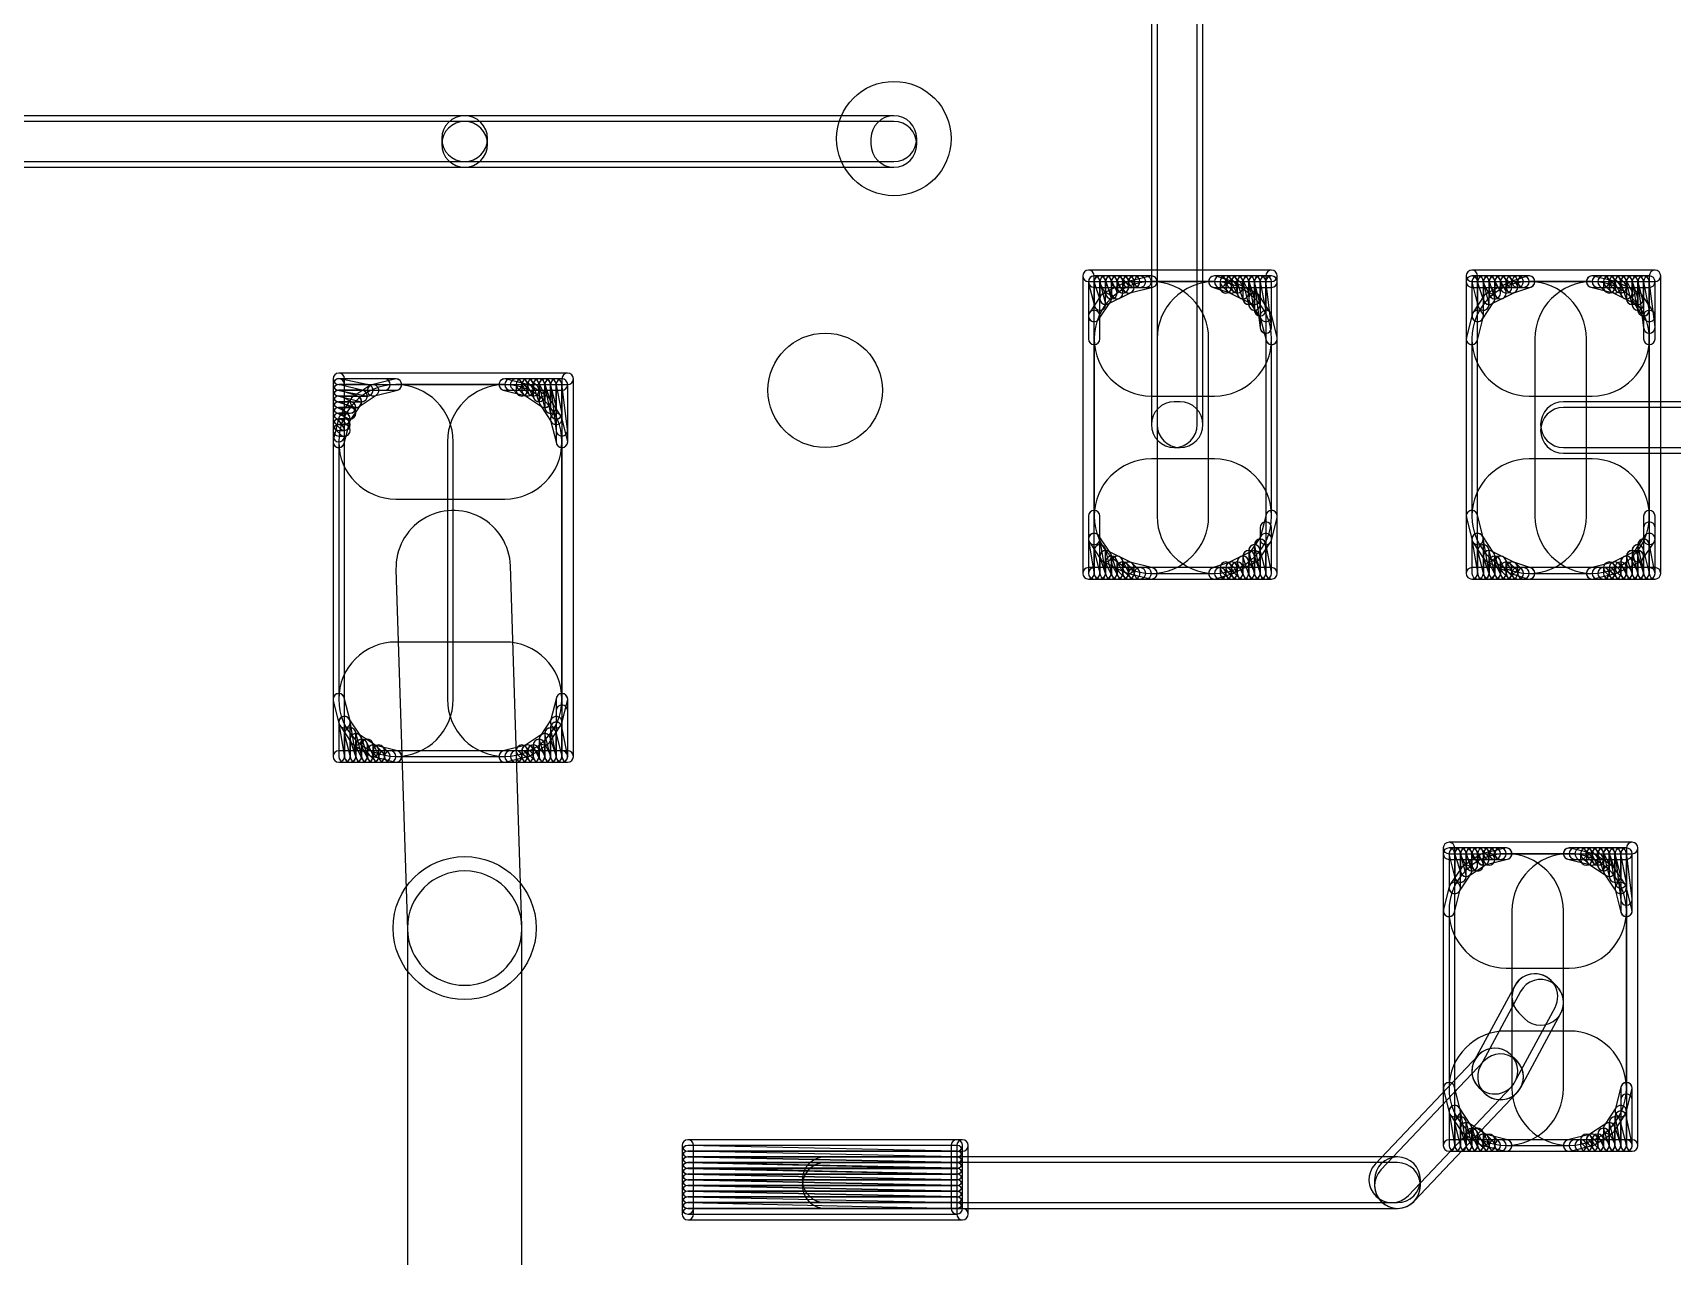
# Model space of a CAD drawing. Extents: x 2.7 to 76.1, y 3.1 to 47.6.
# Drawn here: x 10.78 to 18.06, y 19.39 to 24.82 of the extents above; entities that cross this region are included whole.
import ezdxf

# ---------------------------------------------------------------- set-up
doc = ezdxf.new("R2010")
doc.units = 0

msp = doc.modelspace()

# ---------------------------------------------------------------- linework, layer by layer
for points in [[(15.747975, 24.984075), (15.747975, 23.079075, 1), (15.951225, 23.079075), (15.951225, 24.984075, 1)], [(15.976625, 23.079075), (15.976625, 24.984075, 1), (15.773375, 24.984075), (15.773375, 23.079075, 1)], [(12.7, 24.4507), (6.0452, 24.4507, 1), (6.0452, 24.24745), (12.7, 24.24745, 1)], [(12.801625, 24.323675), (12.801625, 24.349075, 1), (12.598375, 24.349075), (12.598375, 24.323675, 1)], [(14.605, 24.4507), (12.7, 24.4507, 1), (12.7, 24.24745), (14.605, 24.24745, 1)], [(14.706625, 24.323675), (14.706625, 24.349075, 1), (14.503375, 24.349075), (14.503375, 24.323675, 1)], [(6.0452, 24.22205), (12.7, 24.22205, 1), (12.7, 24.4253), (6.0452, 24.4253, 1)], [(12.7, 24.22205), (14.605, 24.22205, 1), (14.605, 24.4253), (12.7, 24.4253, 1)], [(16.2814, 23.7649), (15.4686, 23.7649, 1), (15.4686, 23.71405), (16.2814, 23.71405, 1)], [(15.443175, 23.739475), (15.443175, 22.418675, 1), (15.494025, 22.418675), (15.494025, 23.739475, 1)], [(15.46933, 23.707905), (15.49473, 23.606305, 1), (15.544065, 23.61864), (15.518665, 23.72024, 1)], [(15.519425, 23.561675), (15.519425, 23.714075, 1), (15.468575, 23.714075), (15.468575, 23.561675, 1)], [(15.748, 23.7395), (15.494, 23.7395, 1), (15.494, 23.68865), (15.748, 23.68865, 1)], [(15.468575, 23.714075), (15.468575, 23.460075, 1), (15.519425, 23.460075), (15.519425, 23.714075, 1)], [(15.495275, 23.70603), (15.520675, 23.62983, 1), (15.56892, 23.645915), (15.54352, 23.722115, 1)], [(15.544825, 23.612475), (15.544825, 23.714075, 1), (15.493975, 23.714075), (15.493975, 23.612475, 1)], [(15.522055, 23.7027), (15.547455, 23.6519, 1), (15.59294, 23.674645), (15.56754, 23.725445, 1)], [(15.570225, 23.637875), (15.570225, 23.714075, 1), (15.519375, 23.714075), (15.519375, 23.637875, 1)], [(15.547455, 23.7027), (15.572855, 23.6519, 1), (15.61834, 23.674645), (15.59294, 23.725445, 1)], [(15.595625, 23.663275), (15.595625, 23.714075, 1), (15.544775, 23.714075), (15.544775, 23.663275, 1)], [(15.57762, 23.696095), (15.60302, 23.670695, 1), (15.638975, 23.70665), (15.613575, 23.73205, 1)], [(15.621025, 23.663275), (15.621025, 23.714075, 1), (15.570175, 23.714075), (15.570175, 23.663275, 1)], [(15.60302, 23.696095), (15.62842, 23.670695, 1), (15.664375, 23.70665), (15.638975, 23.73205, 1)], [(15.646425, 23.688675), (15.646425, 23.714075, 1), (15.595575, 23.714075), (15.595575, 23.688675, 1)], [(15.652565, 23.664005), (15.754165, 23.689405, 1), (15.74183, 23.73874), (15.64023, 23.71334, 1)], [(15.671825, 23.688675), (15.671825, 23.714075, 1), (15.620975, 23.714075), (15.620975, 23.688675, 1)], [(15.6464, 23.68865), (15.6718, 23.68865, 1), (15.6718, 23.7395), (15.6464, 23.7395, 1)], [(15.6718, 23.68865), (15.6972, 23.68865, 1), (15.6972, 23.7395), (15.6718, 23.7395, 1)], [(15.6972, 23.68865), (15.7226, 23.68865, 1), (15.7226, 23.7395), (15.6972, 23.7395, 1)], [(16.019355, 23.68995), (16.095555, 23.66455, 1), (16.11164, 23.712795), (16.03544, 23.738195, 1)], [(16.0274, 23.68865), (16.0528, 23.68865, 1), (16.0528, 23.7395), (16.0274, 23.7395, 1)], [(16.2814, 23.7395), (16.0274, 23.7395, 1), (16.0274, 23.68865), (16.2814, 23.68865, 1)], [(16.03482, 23.696095), (16.06022, 23.670695, 1), (16.096175, 23.70665), (16.070775, 23.73205, 1)], [(16.06022, 23.696095), (16.08562, 23.670695, 1), (16.121575, 23.70665), (16.096175, 23.73205, 1)], [(16.103625, 23.688675), (16.103625, 23.714075, 1), (16.052775, 23.714075), (16.052775, 23.688675, 1)], [(16.08562, 23.696095), (16.11102, 23.670695, 1), (16.146975, 23.70665), (16.121575, 23.73205, 1)], [(16.129025, 23.688675), (16.129025, 23.714075, 1), (16.078175, 23.714075), (16.078175, 23.688675, 1)], [(16.106255, 23.7027), (16.131655, 23.6519, 1), (16.17714, 23.674645), (16.15174, 23.725445, 1)], [(16.154425, 23.688675), (16.154425, 23.714075, 1), (16.103575, 23.714075), (16.103575, 23.688675, 1)], [(16.130275, 23.70603), (16.155675, 23.62983, 1), (16.20392, 23.645915), (16.17852, 23.722115, 1)], [(16.179825, 23.663275), (16.179825, 23.714075, 1), (16.128975, 23.714075), (16.128975, 23.663275, 1)], [(16.15513, 23.707905), (16.18053, 23.606305, 1), (16.229865, 23.61864), (16.204465, 23.72024, 1)], [(16.205225, 23.637875), (16.205225, 23.714075, 1), (16.154375, 23.714075), (16.154375, 23.637875, 1)], [(16.180265, 23.709085), (16.205665, 23.582085, 1), (16.25553, 23.59206), (16.23013, 23.71906, 1)], [(16.230625, 23.612475), (16.230625, 23.714075, 1), (16.179775, 23.714075), (16.179775, 23.612475, 1)], [(16.20537, 23.71092), (16.23077, 23.50772, 1), (16.281225, 23.514025), (16.255825, 23.717225, 1)], [(16.256025, 23.587075), (16.256025, 23.714075, 1), (16.205175, 23.714075), (16.205175, 23.587075, 1)], [(16.281425, 23.510875), (16.281425, 23.714075, 1), (16.230575, 23.714075), (16.230575, 23.510875, 1)], [(16.306825, 22.418675), (16.306825, 23.739475, 1), (16.255975, 23.739475), (16.255975, 22.418675, 1)], [(16.306825, 23.460075), (16.306825, 23.714075, 1), (16.255975, 23.714075), (16.255975, 23.460075, 1)], [(17.9832, 23.7649), (17.1704, 23.7649, 1), (17.1704, 23.71405), (17.9832, 23.71405, 1)], [(17.144975, 23.739475), (17.144975, 22.418675, 1), (17.195825, 22.418675), (17.195825, 23.739475, 1)], [(17.4244, 23.7395), (17.1704, 23.7395, 1), (17.1704, 23.68865), (17.4244, 23.68865, 1)], [(17.144975, 23.714075), (17.144975, 23.460075, 1), (17.195825, 23.460075), (17.195825, 23.714075, 1)], [(17.17113, 23.707905), (17.19653, 23.606305, 1), (17.245865, 23.61864), (17.220465, 23.72024, 1)], [(17.221225, 23.561675), (17.221225, 23.714075, 1), (17.170375, 23.714075), (17.170375, 23.561675, 1)], [(17.197075, 23.70603), (17.222475, 23.62983, 1), (17.27072, 23.645915), (17.24532, 23.722115, 1)], [(17.246625, 23.612475), (17.246625, 23.714075, 1), (17.195775, 23.714075), (17.195775, 23.612475, 1)], [(17.223855, 23.7027), (17.249255, 23.6519, 1), (17.29474, 23.674645), (17.26934, 23.725445, 1)], [(17.272025, 23.637875), (17.272025, 23.714075, 1), (17.221175, 23.714075), (17.221175, 23.637875, 1)], [(17.249255, 23.7027), (17.274655, 23.6519, 1), (17.32014, 23.674645), (17.29474, 23.725445, 1)], [(17.297425, 23.663275), (17.297425, 23.714075, 1), (17.246575, 23.714075), (17.246575, 23.663275, 1)], [(17.27942, 23.696095), (17.30482, 23.670695, 1), (17.340775, 23.70665), (17.315375, 23.73205, 1)], [(17.322825, 23.663275), (17.322825, 23.714075, 1), (17.271975, 23.714075), (17.271975, 23.663275, 1)], [(17.30482, 23.696095), (17.33022, 23.670695, 1), (17.366175, 23.70665), (17.340775, 23.73205, 1)], [(17.348225, 23.688675), (17.348225, 23.714075, 1), (17.297375, 23.714075), (17.297375, 23.688675, 1)], [(17.35624, 23.66455), (17.43244, 23.68995, 1), (17.416355, 23.738195), (17.340155, 23.712795, 1)], [(17.373625, 23.688675), (17.373625, 23.714075, 1), (17.322775, 23.714075), (17.322775, 23.688675, 1)], [(17.3482, 23.68865), (17.3736, 23.68865, 1), (17.3736, 23.7395), (17.3482, 23.7395, 1)], [(17.3736, 23.68865), (17.399, 23.68865, 1), (17.399, 23.7395), (17.3736, 23.7395, 1)], [(17.399, 23.68865), (17.4244, 23.68865, 1), (17.4244, 23.7395), (17.399, 23.7395, 1)], [(17.69763, 23.689405), (17.79923, 23.664005, 1), (17.811565, 23.71334), (17.709965, 23.73874, 1)], [(17.9578, 23.7395), (17.7038, 23.7395, 1), (17.7038, 23.68865), (17.9578, 23.68865, 1)], [(17.7292, 23.68865), (17.7546, 23.68865, 1), (17.7546, 23.7395), (17.7292, 23.7395, 1)], [(17.73662, 23.696095), (17.76202, 23.670695, 1), (17.797975, 23.70665), (17.772575, 23.73205, 1)], [(17.76202, 23.696095), (17.78742, 23.670695, 1), (17.823375, 23.70665), (17.797975, 23.73205, 1)], [(17.805425, 23.688675), (17.805425, 23.714075, 1), (17.754575, 23.714075), (17.754575, 23.688675, 1)], [(17.78742, 23.696095), (17.81282, 23.670695, 1), (17.848775, 23.70665), (17.823375, 23.73205, 1)], [(17.830825, 23.688675), (17.830825, 23.714075, 1), (17.779975, 23.714075), (17.779975, 23.688675, 1)], [(17.808055, 23.7027), (17.833455, 23.6519, 1), (17.87894, 23.674645), (17.85354, 23.725445, 1)], [(17.856225, 23.688675), (17.856225, 23.714075, 1), (17.805375, 23.714075), (17.805375, 23.688675, 1)], [(17.832075, 23.70603), (17.857475, 23.62983, 1), (17.90572, 23.645915), (17.88032, 23.722115, 1)], [(17.881625, 23.663275), (17.881625, 23.714075, 1), (17.830775, 23.714075), (17.830775, 23.663275, 1)], [(17.85693, 23.707905), (17.88233, 23.606305, 1), (17.931665, 23.61864), (17.906265, 23.72024, 1)], [(17.907025, 23.637875), (17.907025, 23.714075, 1), (17.856175, 23.714075), (17.856175, 23.637875, 1)], [(17.882065, 23.709085), (17.907465, 23.582085, 1), (17.95733, 23.59206), (17.93193, 23.71906, 1)], [(17.932425, 23.612475), (17.932425, 23.714075, 1), (17.881575, 23.714075), (17.881575, 23.612475, 1)], [(17.90717, 23.71092), (17.93257, 23.50772, 1), (17.983025, 23.514025), (17.957625, 23.717225, 1)], [(17.957825, 23.587075), (17.957825, 23.714075, 1), (17.906975, 23.714075), (17.906975, 23.587075, 1)], [(17.983225, 23.510875), (17.983225, 23.714075, 1), (17.932375, 23.714075), (17.932375, 23.510875, 1)], [(17.983225, 23.460075), (17.983225, 23.714075, 1), (17.932375, 23.714075), (17.932375, 23.460075, 1)], [(18.008625, 22.418675), (18.008625, 23.739475, 1), (17.957775, 23.739475), (17.957775, 22.418675, 1)], [(15.51515, 23.54757), (15.56595, 23.62377, 1), (15.523645, 23.651975), (15.472845, 23.575775, 1)], [(16.0274, 23.7141), (15.748, 23.7141, 1), (15.748, 23.20605), (16.0274, 23.20605, 1)], [(15.493975, 23.460075), (15.493975, 22.672675, 1), (16.002025, 22.672675), (16.002025, 23.460075, 1)], [(15.55617, 23.61513), (15.65777, 23.66593, 1), (15.635025, 23.711415), (15.533425, 23.660615, 1)], [(16.281425, 22.672675), (16.281425, 23.460075, 1), (15.773375, 23.460075), (15.773375, 22.672675, 1)], [(16.092225, 23.66593), (16.193825, 23.61513, 1), (16.21657, 23.660615), (16.11497, 23.711415, 1)], [(16.184045, 23.62377), (16.234845, 23.54757, 1), (16.27715, 23.575775), (16.22635, 23.651975, 1)], [(17.7038, 23.7141), (17.4244, 23.7141, 1), (17.4244, 23.20605), (17.7038, 23.20605, 1)], [(17.170375, 23.460075), (17.170375, 22.672675, 1), (17.678425, 22.672675), (17.678425, 23.460075, 1)], [(17.21695, 23.54757), (17.26775, 23.62377, 1), (17.225445, 23.651975), (17.174645, 23.575775, 1)], [(17.25797, 23.61513), (17.35957, 23.66593, 1), (17.336825, 23.711415), (17.235225, 23.660615, 1)], [(17.957825, 22.672675), (17.957825, 23.460075, 1), (17.449775, 23.460075), (17.449775, 22.672675, 1)], [(17.794025, 23.66593), (17.895625, 23.61513, 1), (17.91837, 23.660615), (17.81677, 23.711415, 1)], [(17.885845, 23.62377), (17.936645, 23.54757, 1), (17.97895, 23.575775), (17.92815, 23.651975, 1)], [(15.519425, 23.460075), (15.519425, 23.561675, 1), (15.468575, 23.561675), (15.468575, 23.460075, 1)], [(16.23133, 23.555505), (16.25673, 23.453905, 1), (16.306065, 23.46624), (16.280665, 23.56784, 1)], [(17.195065, 23.453905), (17.220465, 23.555505, 1), (17.17113, 23.56784), (17.14573, 23.46624, 1)], [(17.932375, 23.561675), (17.932375, 23.460075, 1), (17.983225, 23.460075), (17.983225, 23.561675, 1)], [(13.1572, 23.3077), (12.1412, 23.3077, 1), (12.1412, 23.25685), (13.1572, 23.25685, 1)], [(12.115775, 23.282275), (12.115775, 21.605875, 1), (12.166625, 21.605875), (12.166625, 23.282275, 1)], [(13.182625, 21.605875), (13.182625, 23.282275, 1), (13.131775, 23.282275), (13.131775, 21.605875, 1)], [(12.22544, 23.204795), (12.14924, 23.230195, 1), (12.133155, 23.18195), (12.209355, 23.15655, 1)], [(12.273185, 23.256405), (12.146185, 23.281805, 1), (12.13621, 23.23194), (12.26321, 23.20654, 1)], [(12.248965, 23.23074), (12.147365, 23.25614, 1), (12.13503, 23.206805), (12.23663, 23.181405, 1)], [(12.1412, 23.23145), (12.3444, 23.23145, 1), (12.3444, 23.2823), (12.1412, 23.2823, 1)], [(12.3952, 23.2823), (12.1412, 23.2823, 1), (12.1412, 23.23145), (12.3952, 23.23145, 1)], [(12.115775, 23.256875), (12.115775, 23.002875, 1), (12.166625, 23.002875), (12.166625, 23.256875, 1)], [(12.1412, 23.20605), (12.2682, 23.20605, 1), (12.2682, 23.2569), (12.1412, 23.2569, 1)], [(12.1412, 23.18065), (12.2428, 23.18065, 1), (12.2428, 23.2315), (12.1412, 23.2315, 1)], [(12.8778, 23.2569), (12.3952, 23.2569, 1), (12.3952, 22.74885), (12.8778, 22.74885, 1)], [(12.141175, 23.002875), (12.141175, 21.859875, 1), (12.649225, 21.859875), (12.649225, 23.002875, 1)], [(12.2315, 23.15952), (12.3077, 23.21032, 1), (12.279495, 23.252625), (12.203295, 23.201825, 1)], [(12.299765, 23.206805), (12.401365, 23.232205, 1), (12.38903, 23.28154), (12.28743, 23.25614, 1)], [(13.131825, 21.859875), (13.131825, 23.002875, 1), (12.623775, 23.002875), (12.623775, 21.859875, 1)], [(12.87163, 23.232205), (12.97323, 23.206805, 1), (12.985565, 23.25614), (12.883965, 23.28154, 1)], [(13.1318, 23.2823), (12.8778, 23.2823, 1), (12.8778, 23.23145), (13.1318, 23.23145, 1)], [(12.9032, 23.23145), (12.9286, 23.23145, 1), (12.9286, 23.2823), (12.9032, 23.2823, 1)], [(12.91062, 23.238895), (12.93602, 23.213495, 1), (12.971975, 23.24945), (12.946575, 23.27485, 1)], [(12.93602, 23.238895), (12.96142, 23.213495, 1), (12.997375, 23.24945), (12.971975, 23.27485, 1)], [(12.979425, 23.231475), (12.979425, 23.256875, 1), (12.928575, 23.256875), (12.928575, 23.231475, 1)], [(12.96142, 23.238895), (12.98682, 23.213495, 1), (13.022775, 23.24945), (12.997375, 23.27485, 1)], [(13.004825, 23.231475), (13.004825, 23.256875, 1), (12.953975, 23.256875), (12.953975, 23.231475, 1)], [(12.965295, 23.21032), (13.041495, 23.15952, 1), (13.0697, 23.201825), (12.9935, 23.252625, 1)], [(12.982055, 23.2455), (13.007455, 23.1947, 1), (13.05294, 23.217445), (13.02754, 23.268245, 1)], [(13.030225, 23.231475), (13.030225, 23.256875, 1), (12.979375, 23.256875), (12.979375, 23.231475, 1)], [(13.006075, 23.24883), (13.031475, 23.17263, 1), (13.07972, 23.188715), (13.05432, 23.264915, 1)], [(13.055625, 23.206075), (13.055625, 23.256875, 1), (13.004775, 23.256875), (13.004775, 23.206075, 1)], [(13.03093, 23.250705), (13.05633, 23.149105, 1), (13.105665, 23.16144), (13.080265, 23.26304, 1)], [(13.081025, 23.180675), (13.081025, 23.256875, 1), (13.030175, 23.256875), (13.030175, 23.180675, 1)], [(13.056065, 23.251885), (13.081465, 23.124885, 1), (13.13133, 23.13486), (13.10593, 23.26186, 1)], [(13.106425, 23.155275), (13.106425, 23.256875, 1), (13.055575, 23.256875), (13.055575, 23.155275, 1)], [(13.08117, 23.25372), (13.10657, 23.05052, 1), (13.157025, 23.056825), (13.131625, 23.260025, 1)], [(13.131825, 23.129875), (13.131825, 23.256875, 1), (13.080975, 23.256875), (13.080975, 23.129875, 1)], [(13.157225, 23.053675), (13.157225, 23.256875, 1), (13.106375, 23.256875), (13.106375, 23.053675, 1)], [(13.157225, 23.002875), (13.157225, 23.256875, 1), (13.106375, 23.256875), (13.106375, 23.002875, 1)], [(12.20337, 23.178015), (12.15257, 23.203415, 1), (12.129825, 23.15793), (12.180625, 23.13253, 1)], [(12.20337, 23.152615), (12.15257, 23.178015, 1), (12.129825, 23.13253), (12.180625, 23.10713, 1)], [(12.184575, 23.12245), (12.159175, 23.14785, 1), (12.12322, 23.111895), (12.14862, 23.086495, 1)], [(12.1412, 23.15525), (12.2174, 23.15525, 1), (12.2174, 23.2061), (12.1412, 23.2061, 1)], [(12.1412, 23.12985), (12.192, 23.12985, 1), (12.192, 23.1807), (12.1412, 23.1807, 1)], [(12.1412, 23.10445), (12.192, 23.10445, 1), (12.192, 23.1553), (12.1412, 23.1553, 1)], [(12.18775, 23.09037), (12.23855, 23.16657, 1), (12.196245, 23.194775), (12.145445, 23.118575, 1)], [(13.034445, 23.16657), (13.085245, 23.09037, 1), (13.12755, 23.118575), (13.07675, 23.194775, 1)], [(15.8496, 22.97745), (15.875, 22.97745, 1), (15.875, 23.1807), (15.8496, 23.1807, 1)], [(21.59, 23.1807), (17.5768, 23.1807, 1), (17.5768, 22.97745), (21.59, 22.97745, 1)], [(17.5768, 22.95205), (21.59, 22.95205, 1), (21.59, 23.1553), (17.5768, 23.1553, 1)], [(12.165865, 22.996705), (12.191265, 23.098305, 1), (12.14193, 23.11064), (12.11653, 23.00904, 1)], [(12.184575, 23.09705), (12.159175, 23.12245, 1), (12.12322, 23.086495), (12.14862, 23.061095, 1)], [(12.184575, 23.07165), (12.159175, 23.09705, 1), (12.12322, 23.061095), (12.14862, 23.035695, 1)], [(12.1412, 23.07905), (12.1666, 23.07905, 1), (12.1666, 23.1299), (12.1412, 23.1299, 1)], [(12.1412, 23.05365), (12.1666, 23.05365, 1), (12.1666, 23.1045), (12.1412, 23.1045, 1)], [(12.166625, 23.028275), (12.166625, 23.053675, 1), (12.115775, 23.053675), (12.115775, 23.028275, 1)], [(12.1412, 23.02825), (12.1666, 23.02825, 1), (12.1666, 23.0791), (12.1412, 23.0791, 1)], [(13.08173, 23.098305), (13.10713, 22.996705, 1), (13.156465, 23.00904), (13.131065, 23.11064, 1)], [(15.748, 22.41865), (16.0274, 22.41865, 1), (16.0274, 22.9267), (15.748, 22.9267, 1)], [(17.4244, 22.41865), (17.7038, 22.41865, 1), (17.7038, 22.9267), (17.4244, 22.9267, 1)], [(12.3953, 22.43601), (12.4461, 20.83581, 1), (12.953895, 20.851935), (12.903095, 22.452135, 1)], [(15.519425, 22.571075), (15.519425, 22.672675, 1), (15.468575, 22.672675), (15.468575, 22.571075, 1)], [(15.468575, 22.672675), (15.468575, 22.418675, 1), (15.519425, 22.418675), (15.519425, 22.672675, 1)], [(16.25673, 22.67884), (16.23133, 22.57724, 1), (16.280665, 22.564905), (16.306065, 22.666505, 1)], [(16.281425, 22.418675), (16.281425, 22.621875, 1), (16.230575, 22.621875), (16.230575, 22.418675, 1)], [(16.306825, 22.418675), (16.306825, 22.672675, 1), (16.255975, 22.672675), (16.255975, 22.418675, 1)], [(17.220465, 22.57724), (17.195065, 22.67884, 1), (17.14573, 22.666505), (17.17113, 22.564905, 1)], [(17.144975, 22.672675), (17.144975, 22.418675, 1), (17.195825, 22.418675), (17.195825, 22.672675, 1)], [(17.983225, 22.418675), (17.983225, 22.672675, 1), (17.932375, 22.672675), (17.932375, 22.418675, 1)], [(17.932375, 22.672675), (17.932375, 22.571075, 1), (17.983225, 22.571075), (17.983225, 22.672675, 1)], [(17.983225, 22.418675), (17.983225, 22.621875, 1), (17.932375, 22.621875), (17.932375, 22.418675, 1)], [(15.46892, 22.566895), (15.49432, 22.414495, 1), (15.544475, 22.42285), (15.519075, 22.57525, 1)], [(15.519425, 22.418675), (15.519425, 22.571075, 1), (15.468575, 22.571075), (15.468575, 22.418675, 1)], [(15.56595, 22.508975), (15.51515, 22.585175, 1), (15.472845, 22.55697), (15.523645, 22.48077, 1)], [(16.234845, 22.585175), (16.184045, 22.508975, 1), (16.22635, 22.48077), (16.27715, 22.55697, 1)], [(16.205665, 22.540685), (16.231065, 22.413685, 1), (16.28093, 22.42366), (16.25553, 22.55066, 1)], [(16.256025, 22.418675), (16.256025, 22.545675, 1), (16.205175, 22.545675), (16.205175, 22.418675, 1)], [(17.17072, 22.566895), (17.19612, 22.414495, 1), (17.246275, 22.42285), (17.220875, 22.57525, 1)], [(17.221225, 22.418675), (17.221225, 22.571075, 1), (17.170375, 22.571075), (17.170375, 22.418675, 1)], [(17.26775, 22.508975), (17.21695, 22.585175, 1), (17.174645, 22.55697), (17.225445, 22.48077, 1)], [(17.936645, 22.585175), (17.885845, 22.508975, 1), (17.92815, 22.48077), (17.97895, 22.55697, 1)], [(17.907465, 22.540685), (17.932865, 22.413685, 1), (17.98273, 22.42366), (17.95733, 22.55066, 1)], [(17.957825, 22.418675), (17.957825, 22.545675, 1), (17.906975, 22.545675), (17.906975, 22.418675, 1)], [(15.49473, 22.514105), (15.52013, 22.412505, 1), (15.569465, 22.42484), (15.544065, 22.52644, 1)], [(15.544825, 22.418675), (15.544825, 22.520275, 1), (15.493975, 22.520275), (15.493975, 22.418675, 1)], [(15.520675, 22.48683), (15.546075, 22.41063, 1), (15.59432, 22.426715), (15.56892, 22.502915, 1)], [(15.65777, 22.466815), (15.55617, 22.517615, 1), (15.533425, 22.47213), (15.635025, 22.42133, 1)], [(15.570225, 22.418675), (15.570225, 22.494875, 1), (15.519375, 22.494875), (15.519375, 22.418675, 1)], [(15.547455, 22.4581), (15.572855, 22.4073, 1), (15.61834, 22.430045), (15.59294, 22.480845, 1)], [(15.595625, 22.418675), (15.595625, 22.469475, 1), (15.544775, 22.469475), (15.544775, 22.418675, 1)], [(15.572855, 22.4581), (15.598255, 22.4073, 1), (15.64374, 22.430045), (15.61834, 22.480845, 1)], [(15.621025, 22.418675), (15.621025, 22.469475, 1), (15.570175, 22.469475), (15.570175, 22.418675, 1)], [(16.193825, 22.517615), (16.092225, 22.466815, 1), (16.11497, 22.42133), (16.21657, 22.47213, 1)], [(16.131655, 22.4581), (16.157055, 22.4073, 1), (16.20254, 22.430045), (16.17714, 22.480845, 1)], [(16.179825, 22.418675), (16.179825, 22.469475, 1), (16.128975, 22.469475), (16.128975, 22.418675, 1)], [(16.155675, 22.48683), (16.181075, 22.41063, 1), (16.22932, 22.426715), (16.20392, 22.502915, 1)], [(16.205225, 22.418675), (16.205225, 22.494875, 1), (16.154375, 22.494875), (16.154375, 22.418675, 1)], [(16.18053, 22.514105), (16.20593, 22.412505, 1), (16.255265, 22.42484), (16.229865, 22.52644, 1)], [(16.230625, 22.418675), (16.230625, 22.520275, 1), (16.179775, 22.520275), (16.179775, 22.418675, 1)], [(17.19653, 22.514105), (17.22193, 22.412505, 1), (17.271265, 22.42484), (17.245865, 22.52644, 1)], [(17.246625, 22.418675), (17.246625, 22.520275, 1), (17.195775, 22.520275), (17.195775, 22.418675, 1)], [(17.222475, 22.48683), (17.247875, 22.41063, 1), (17.29612, 22.426715), (17.27072, 22.502915, 1)], [(17.35957, 22.466815), (17.25797, 22.517615, 1), (17.235225, 22.47213), (17.336825, 22.42133, 1)], [(17.272025, 22.418675), (17.272025, 22.494875, 1), (17.221175, 22.494875), (17.221175, 22.418675, 1)], [(17.249255, 22.4581), (17.274655, 22.4073, 1), (17.32014, 22.430045), (17.29474, 22.480845, 1)], [(17.297425, 22.418675), (17.297425, 22.469475, 1), (17.246575, 22.469475), (17.246575, 22.418675, 1)], [(17.274655, 22.4581), (17.300055, 22.4073, 1), (17.34554, 22.430045), (17.32014, 22.480845, 1)], [(17.322825, 22.418675), (17.322825, 22.469475, 1), (17.271975, 22.469475), (17.271975, 22.418675, 1)], [(17.895625, 22.517615), (17.794025, 22.466815, 1), (17.81677, 22.42133), (17.91837, 22.47213, 1)], [(17.833455, 22.4581), (17.858855, 22.4073, 1), (17.90434, 22.430045), (17.87894, 22.480845, 1)], [(17.881625, 22.418675), (17.881625, 22.469475, 1), (17.830775, 22.469475), (17.830775, 22.418675, 1)], [(17.857475, 22.48683), (17.882875, 22.41063, 1), (17.93112, 22.426715), (17.90572, 22.502915, 1)], [(17.907025, 22.418675), (17.907025, 22.494875, 1), (17.856175, 22.494875), (17.856175, 22.418675, 1)], [(17.88233, 22.514105), (17.90773, 22.412505, 1), (17.957065, 22.42484), (17.931665, 22.52644, 1)], [(17.932425, 22.418675), (17.932425, 22.520275, 1), (17.881575, 22.520275), (17.881575, 22.418675, 1)], [(15.4686, 22.39325), (16.2814, 22.39325, 1), (16.2814, 22.4441), (15.4686, 22.4441, 1)], [(15.494, 22.39325), (15.748, 22.39325, 1), (15.748, 22.4441), (15.494, 22.4441, 1)], [(15.60302, 22.426095), (15.62842, 22.400695, 1), (15.664375, 22.43665), (15.638975, 22.46205, 1)], [(15.646425, 22.418675), (15.646425, 22.444075, 1), (15.595575, 22.444075), (15.595575, 22.418675, 1)], [(15.754165, 22.44334), (15.652565, 22.46874, 1), (15.64023, 22.419405), (15.74183, 22.394005, 1)], [(15.62842, 22.426095), (15.65382, 22.400695, 1), (15.689775, 22.43665), (15.664375, 22.46205, 1)], [(15.671825, 22.418675), (15.671825, 22.444075, 1), (15.620975, 22.444075), (15.620975, 22.418675, 1)], [(15.6718, 22.39325), (15.6972, 22.39325, 1), (15.6972, 22.4441), (15.6718, 22.4441, 1)], [(15.6972, 22.39325), (15.7226, 22.39325, 1), (15.7226, 22.4441), (15.6972, 22.4441, 1)], [(16.095555, 22.468195), (16.019355, 22.442795, 1), (16.03544, 22.39455), (16.11164, 22.41995, 1)], [(16.0274, 22.39325), (16.0528, 22.39325, 1), (16.0528, 22.4441), (16.0274, 22.4441, 1)], [(16.0274, 22.39325), (16.2814, 22.39325, 1), (16.2814, 22.4441), (16.0274, 22.4441, 1)], [(16.0528, 22.39325), (16.0782, 22.39325, 1), (16.0782, 22.4441), (16.0528, 22.4441, 1)], [(16.06022, 22.426095), (16.08562, 22.400695, 1), (16.121575, 22.43665), (16.096175, 22.46205, 1)], [(16.103625, 22.418675), (16.103625, 22.444075, 1), (16.052775, 22.444075), (16.052775, 22.418675, 1)], [(16.08562, 22.426095), (16.11102, 22.400695, 1), (16.146975, 22.43665), (16.121575, 22.46205, 1)], [(16.129025, 22.418675), (16.129025, 22.444075, 1), (16.078175, 22.444075), (16.078175, 22.418675, 1)], [(16.11102, 22.426095), (16.13642, 22.400695, 1), (16.172375, 22.43665), (16.146975, 22.46205, 1)], [(16.154425, 22.418675), (16.154425, 22.444075, 1), (16.103575, 22.444075), (16.103575, 22.418675, 1)], [(17.1704, 22.39325), (17.4244, 22.39325, 1), (17.4244, 22.4441), (17.1704, 22.4441, 1)], [(17.1704, 22.39325), (17.9832, 22.39325, 1), (17.9832, 22.4441), (17.1704, 22.4441, 1)], [(17.30482, 22.426095), (17.33022, 22.400695, 1), (17.366175, 22.43665), (17.340775, 22.46205, 1)], [(17.348225, 22.418675), (17.348225, 22.444075, 1), (17.297375, 22.444075), (17.297375, 22.418675, 1)], [(17.43244, 22.442795), (17.35624, 22.468195, 1), (17.340155, 22.41995), (17.416355, 22.39455, 1)], [(17.33022, 22.426095), (17.35562, 22.400695, 1), (17.391575, 22.43665), (17.366175, 22.46205, 1)], [(17.373625, 22.418675), (17.373625, 22.444075, 1), (17.322775, 22.444075), (17.322775, 22.418675, 1)], [(17.3736, 22.39325), (17.399, 22.39325, 1), (17.399, 22.4441), (17.3736, 22.4441, 1)], [(17.399, 22.39325), (17.4244, 22.39325, 1), (17.4244, 22.4441), (17.399, 22.4441, 1)], [(17.79923, 22.46874), (17.69763, 22.44334, 1), (17.709965, 22.394005), (17.811565, 22.419405, 1)], [(17.7038, 22.39325), (17.9578, 22.39325, 1), (17.9578, 22.4441), (17.7038, 22.4441, 1)], [(17.7292, 22.39325), (17.7546, 22.39325, 1), (17.7546, 22.4441), (17.7292, 22.4441, 1)], [(17.7546, 22.39325), (17.78, 22.39325, 1), (17.78, 22.4441), (17.7546, 22.4441, 1)], [(17.76202, 22.426095), (17.78742, 22.400695, 1), (17.823375, 22.43665), (17.797975, 22.46205, 1)], [(17.805425, 22.418675), (17.805425, 22.444075, 1), (17.754575, 22.444075), (17.754575, 22.418675, 1)], [(17.78742, 22.426095), (17.81282, 22.400695, 1), (17.848775, 22.43665), (17.823375, 22.46205, 1)], [(17.830825, 22.418675), (17.830825, 22.444075, 1), (17.779975, 22.444075), (17.779975, 22.418675, 1)], [(17.81282, 22.426095), (17.83822, 22.400695, 1), (17.874175, 22.43665), (17.848775, 22.46205, 1)], [(17.856225, 22.418675), (17.856225, 22.444075, 1), (17.805375, 22.444075), (17.805375, 22.418675, 1)], [(12.3952, 21.60585), (12.8778, 21.60585, 1), (12.8778, 22.1139), (12.3952, 22.1139, 1)], [(12.191265, 21.76444), (12.165865, 21.86604, 1), (12.11653, 21.853705), (12.14193, 21.752105, 1)], [(12.115775, 21.859875), (12.115775, 21.605875, 1), (12.166625, 21.605875), (12.166625, 21.859875, 1)], [(13.10713, 21.86604), (13.08173, 21.76444, 1), (13.131065, 21.752105), (13.156465, 21.853705, 1)], [(13.157225, 21.605875), (13.157225, 21.859875, 1), (13.106375, 21.859875), (13.106375, 21.605875, 1)], [(13.157225, 21.605875), (13.157225, 21.809075, 1), (13.106375, 21.809075), (13.106375, 21.605875, 1)], [(12.14152, 21.754095), (12.16692, 21.601695, 1), (12.217075, 21.61005), (12.191675, 21.76245, 1)], [(12.192025, 21.605875), (12.192025, 21.758275, 1), (12.141175, 21.758275), (12.141175, 21.605875, 1)], [(12.23855, 21.696175), (12.18775, 21.772375, 1), (12.145445, 21.74417), (12.196245, 21.66797, 1)], [(13.085245, 21.772375), (13.034445, 21.696175, 1), (13.07675, 21.66797), (13.12755, 21.74417, 1)], [(13.081465, 21.727885), (13.106865, 21.600885, 1), (13.15673, 21.61086), (13.13133, 21.73786, 1)], [(13.131825, 21.605875), (13.131825, 21.732875, 1), (13.080975, 21.732875), (13.080975, 21.605875, 1)], [(12.16733, 21.701305), (12.19273, 21.599705, 1), (12.242065, 21.61204), (12.216665, 21.71364, 1)], [(12.217425, 21.605875), (12.217425, 21.707475, 1), (12.166575, 21.707475), (12.166575, 21.605875, 1)], [(12.193275, 21.67403), (12.218675, 21.59783, 1), (12.26692, 21.613915), (12.24152, 21.690115, 1)], [(12.242825, 21.605875), (12.242825, 21.682075, 1), (12.191975, 21.682075), (12.191975, 21.605875, 1)], [(12.3077, 21.652425), (12.2315, 21.703225, 1), (12.203295, 21.66092), (12.279495, 21.61012, 1)], [(13.041495, 21.703225), (12.965295, 21.652425, 1), (12.9935, 21.61012), (13.0697, 21.66092, 1)], [(13.031475, 21.67403), (13.056875, 21.59783, 1), (13.10512, 21.613915), (13.07972, 21.690115, 1)], [(13.081025, 21.605875), (13.081025, 21.682075, 1), (13.030175, 21.682075), (13.030175, 21.605875, 1)], [(13.05633, 21.701305), (13.08173, 21.599705, 1), (13.131065, 21.61204), (13.105665, 21.71364, 1)], [(13.106425, 21.605875), (13.106425, 21.707475, 1), (13.055575, 21.707475), (13.055575, 21.605875, 1)], [(12.1412, 21.58045), (12.3952, 21.58045, 1), (12.3952, 21.6313), (12.1412, 21.6313, 1)], [(12.1412, 21.58045), (13.1572, 21.58045, 1), (13.1572, 21.6313), (12.1412, 21.6313, 1)], [(12.220055, 21.6453), (12.245455, 21.5945, 1), (12.29094, 21.617245), (12.26554, 21.668045, 1)], [(12.268225, 21.605875), (12.268225, 21.656675, 1), (12.217375, 21.656675), (12.217375, 21.605875, 1)], [(12.245455, 21.6453), (12.270855, 21.5945, 1), (12.31634, 21.617245), (12.29094, 21.668045, 1)], [(12.293625, 21.605875), (12.293625, 21.656675, 1), (12.242775, 21.656675), (12.242775, 21.605875, 1)], [(12.401365, 21.63054), (12.299765, 21.65594, 1), (12.28743, 21.606605), (12.38903, 21.581205, 1)], [(12.27562, 21.613295), (12.30102, 21.587895, 1), (12.336975, 21.62385), (12.311575, 21.64925, 1)], [(12.319025, 21.605875), (12.319025, 21.631275, 1), (12.268175, 21.631275), (12.268175, 21.605875, 1)], [(12.30102, 21.613295), (12.32642, 21.587895, 1), (12.362375, 21.62385), (12.336975, 21.64925, 1)], [(12.344425, 21.605875), (12.344425, 21.631275, 1), (12.293575, 21.631275), (12.293575, 21.605875, 1)], [(12.3444, 21.58045), (12.3698, 21.58045, 1), (12.3698, 21.6313), (12.3444, 21.6313, 1)], [(12.3698, 21.58045), (12.3952, 21.58045, 1), (12.3952, 21.6313), (12.3698, 21.6313, 1)], [(12.97323, 21.65594), (12.87163, 21.63054, 1), (12.883965, 21.581205), (12.985565, 21.606605, 1)], [(12.8778, 21.58045), (13.1318, 21.58045, 1), (13.1318, 21.6313), (12.8778, 21.6313, 1)], [(12.9032, 21.58045), (12.9286, 21.58045, 1), (12.9286, 21.6313), (12.9032, 21.6313, 1)], [(12.9286, 21.58045), (12.954, 21.58045, 1), (12.954, 21.6313), (12.9286, 21.6313, 1)], [(12.93602, 21.613295), (12.96142, 21.587895, 1), (12.997375, 21.62385), (12.971975, 21.64925, 1)], [(12.979425, 21.605875), (12.979425, 21.631275, 1), (12.928575, 21.631275), (12.928575, 21.605875, 1)], [(12.96142, 21.613295), (12.98682, 21.587895, 1), (13.022775, 21.62385), (12.997375, 21.64925, 1)], [(13.004825, 21.605875), (13.004825, 21.631275, 1), (12.953975, 21.631275), (12.953975, 21.605875, 1)], [(12.98682, 21.613295), (13.01222, 21.587895, 1), (13.048175, 21.62385), (13.022775, 21.64925, 1)], [(13.030225, 21.605875), (13.030225, 21.631275, 1), (12.979375, 21.631275), (12.979375, 21.605875, 1)], [(13.007455, 21.6453), (13.032855, 21.5945, 1), (13.07834, 21.617245), (13.05294, 21.668045, 1)], [(13.055625, 21.605875), (13.055625, 21.656675, 1), (13.004775, 21.656675), (13.004775, 21.605875, 1)], [(17.8816, 21.2249), (17.0688, 21.2249, 1), (17.0688, 21.17405), (17.8816, 21.17405, 1)], [(17.043375, 21.199475), (17.043375, 19.878675, 1), (17.094225, 19.878675), (17.094225, 21.199475, 1)], [(17.3228, 21.1995), (17.0688, 21.1995, 1), (17.0688, 21.14865), (17.3228, 21.14865, 1)], [(17.043375, 21.174075), (17.043375, 20.920075, 1), (17.094225, 20.920075), (17.094225, 21.174075, 1)], [(17.06953, 21.167905), (17.09493, 21.066305, 1), (17.144265, 21.07864), (17.118865, 21.18024, 1)], [(17.119625, 21.021675), (17.119625, 21.174075, 1), (17.068775, 21.174075), (17.068775, 21.021675, 1)], [(17.6022, 21.1741), (17.3228, 21.1741, 1), (17.3228, 20.66605), (17.6022, 20.66605, 1)], [(17.068775, 20.920075), (17.068775, 20.132675, 1), (17.576825, 20.132675), (17.576825, 20.920075, 1)], [(17.095475, 21.16603), (17.120875, 21.08983, 1), (17.16912, 21.105915), (17.14372, 21.182115, 1)], [(17.145025, 21.072475), (17.145025, 21.174075, 1), (17.094175, 21.174075), (17.094175, 21.072475, 1)], [(17.122255, 21.1627), (17.147655, 21.1119, 1), (17.19314, 21.134645), (17.16774, 21.185445, 1)], [(17.170425, 21.097875), (17.170425, 21.174075, 1), (17.119575, 21.174075), (17.119575, 21.097875, 1)], [(17.1591, 21.07672), (17.2353, 21.12752, 1), (17.207095, 21.169825), (17.130895, 21.119025, 1)], [(17.147655, 21.1627), (17.173055, 21.1119, 1), (17.21854, 21.134645), (17.19314, 21.185445, 1)], [(17.195825, 21.123275), (17.195825, 21.174075, 1), (17.144975, 21.174075), (17.144975, 21.123275, 1)], [(17.17782, 21.156095), (17.20322, 21.130695, 1), (17.239175, 21.16665), (17.213775, 21.19205, 1)], [(17.221225, 21.123275), (17.221225, 21.174075, 1), (17.170375, 21.174075), (17.170375, 21.123275, 1)], [(17.227365, 21.124005), (17.328965, 21.149405, 1), (17.31663, 21.19874), (17.21503, 21.17334, 1)], [(17.20322, 21.156095), (17.22862, 21.130695, 1), (17.264575, 21.16665), (17.239175, 21.19205, 1)], [(17.246625, 21.148675), (17.246625, 21.174075, 1), (17.195775, 21.174075), (17.195775, 21.148675, 1)], [(17.272025, 21.148675), (17.272025, 21.174075, 1), (17.221175, 21.174075), (17.221175, 21.148675, 1)], [(17.2466, 21.14865), (17.272, 21.14865, 1), (17.272, 21.1995), (17.2466, 21.1995, 1)], [(17.272, 21.14865), (17.2974, 21.14865, 1), (17.2974, 21.1995), (17.272, 21.1995, 1)], [(17.2974, 21.14865), (17.3228, 21.14865, 1), (17.3228, 21.1995), (17.2974, 21.1995, 1)], [(17.856225, 20.132675), (17.856225, 20.920075, 1), (17.348175, 20.920075), (17.348175, 20.132675, 1)], [(17.59603, 21.149405), (17.69763, 21.124005, 1), (17.709965, 21.17334), (17.608365, 21.19874, 1)], [(17.8562, 21.1995), (17.6022, 21.1995, 1), (17.6022, 21.14865), (17.8562, 21.14865, 1)], [(17.6276, 21.14865), (17.653, 21.14865, 1), (17.653, 21.1995), (17.6276, 21.1995, 1)], [(17.63502, 21.156095), (17.66042, 21.130695, 1), (17.696375, 21.16665), (17.670975, 21.19205, 1)], [(17.66042, 21.156095), (17.68582, 21.130695, 1), (17.721775, 21.16665), (17.696375, 21.19205, 1)], [(17.703825, 21.148675), (17.703825, 21.174075, 1), (17.652975, 21.174075), (17.652975, 21.148675, 1)], [(17.68582, 21.156095), (17.71122, 21.130695, 1), (17.747175, 21.16665), (17.721775, 21.19205, 1)], [(17.729225, 21.148675), (17.729225, 21.174075, 1), (17.678375, 21.174075), (17.678375, 21.148675, 1)], [(17.689695, 21.12752), (17.765895, 21.07672, 1), (17.7941, 21.119025), (17.7179, 21.169825, 1)], [(17.706455, 21.1627), (17.731855, 21.1119, 1), (17.77734, 21.134645), (17.75194, 21.185445, 1)], [(17.754625, 21.148675), (17.754625, 21.174075, 1), (17.703775, 21.174075), (17.703775, 21.148675, 1)], [(17.730475, 21.16603), (17.755875, 21.08983, 1), (17.80412, 21.105915), (17.77872, 21.182115, 1)], [(17.780025, 21.123275), (17.780025, 21.174075, 1), (17.729175, 21.174075), (17.729175, 21.123275, 1)], [(17.75533, 21.167905), (17.78073, 21.066305, 1), (17.830065, 21.07864), (17.804665, 21.18024, 1)], [(17.805425, 21.097875), (17.805425, 21.174075, 1), (17.754575, 21.174075), (17.754575, 21.097875, 1)], [(17.780465, 21.169085), (17.805865, 21.042085, 1), (17.85573, 21.05206), (17.83033, 21.17906, 1)], [(17.830825, 21.072475), (17.830825, 21.174075, 1), (17.779975, 21.174075), (17.779975, 21.072475, 1)], [(17.80557, 21.17092), (17.83097, 20.96772, 1), (17.881425, 20.974025), (17.856025, 21.177225, 1)], [(17.856225, 21.047075), (17.856225, 21.174075, 1), (17.805375, 21.174075), (17.805375, 21.047075, 1)], [(17.881625, 20.970875), (17.881625, 21.174075, 1), (17.830775, 21.174075), (17.830775, 20.970875, 1)], [(17.881625, 20.920075), (17.881625, 21.174075, 1), (17.830775, 21.174075), (17.830775, 20.920075, 1)], [(17.907025, 19.878675), (17.907025, 21.199475, 1), (17.856175, 21.199475), (17.856175, 19.878675, 1)], [(17.11535, 21.00757), (17.16615, 21.08377, 1), (17.123845, 21.111975), (17.073045, 21.035775, 1)], [(17.758845, 21.08377), (17.809645, 21.00757, 1), (17.85195, 21.035775), (17.80115, 21.111975, 1)], [(12.954025, 17.135475), (12.954025, 20.843875, 1), (12.445975, 20.843875), (12.445975, 17.135475, 1)], [(17.093465, 20.913905), (17.118865, 21.015505, 1), (17.06953, 21.02784), (17.04413, 20.92624, 1)], [(17.80613, 21.015505), (17.83153, 20.913905, 1), (17.880865, 20.92624), (17.855465, 21.02784, 1)], [(17.36032, 20.587255), (17.18252, 20.257055, 1), (17.361475, 20.16069), (17.539275, 20.49089, 1)], [(17.386875, 20.13529), (17.564675, 20.46549, 1), (17.38572, 20.561855), (17.20792, 20.231655, 1)], [(17.547055, 20.58553), (17.521655, 20.61093, 1), (17.37794, 20.467215), (17.40334, 20.441815, 1)], [(17.3228, 19.87865), (17.6022, 19.87865, 1), (17.6022, 20.3867), (17.3228, 20.3867, 1)], [(17.198225, 20.278765), (16.741025, 19.796165, 1), (16.88857, 19.65638), (17.34577, 20.13898, 1)], [(17.369255, 20.25533), (17.343855, 20.28073, 1), (17.20014, 20.137015), (17.22554, 20.111615, 1)], [(16.91397, 19.63098), (17.37117, 20.11358, 1), (17.223625, 20.253365), (16.766425, 19.770765, 1)], [(17.118865, 20.03724), (17.093465, 20.13884, 1), (17.04413, 20.126505), (17.06953, 20.024905, 1)], [(17.043375, 20.132675), (17.043375, 19.878675, 1), (17.094225, 19.878675), (17.094225, 20.132675, 1)], [(17.83153, 20.13884), (17.80613, 20.03724, 1), (17.855465, 20.024905), (17.880865, 20.126505, 1)], [(17.881625, 19.878675), (17.881625, 20.132675, 1), (17.830775, 20.132675), (17.830775, 19.878675, 1)], [(17.881625, 19.878675), (17.881625, 20.081875, 1), (17.830775, 20.081875), (17.830775, 19.878675, 1)], [(17.06912, 20.026895), (17.09452, 19.874495, 1), (17.144675, 19.88285), (17.119275, 20.03525, 1)], [(17.119625, 19.878675), (17.119625, 20.031075, 1), (17.068775, 20.031075), (17.068775, 19.878675, 1)], [(17.16615, 19.968975), (17.11535, 20.045175, 1), (17.073045, 20.01697), (17.123845, 19.94077, 1)], [(17.809645, 20.045175), (17.758845, 19.968975, 1), (17.80115, 19.94077), (17.85195, 20.01697, 1)], [(17.805865, 20.000685), (17.831265, 19.873685, 1), (17.88113, 19.88366), (17.85573, 20.01066, 1)], [(17.856225, 19.878675), (17.856225, 20.005675, 1), (17.805375, 20.005675), (17.805375, 19.878675, 1)], [(17.09493, 19.974105), (17.12033, 19.872505, 1), (17.169665, 19.88484), (17.144265, 19.98644, 1)], [(17.145025, 19.878675), (17.145025, 19.980275, 1), (17.094175, 19.980275), (17.094175, 19.878675, 1)], [(17.120875, 19.94683), (17.146275, 19.87063, 1), (17.19452, 19.886715), (17.16912, 19.962915, 1)], [(17.170425, 19.878675), (17.170425, 19.954875, 1), (17.119575, 19.954875), (17.119575, 19.878675, 1)], [(17.2353, 19.925225), (17.1591, 19.976025, 1), (17.130895, 19.93372), (17.207095, 19.88292, 1)], [(17.147655, 19.9181), (17.173055, 19.8673, 1), (17.21854, 19.890045), (17.19314, 19.940845, 1)], [(17.195825, 19.878675), (17.195825, 19.929475, 1), (17.144975, 19.929475), (17.144975, 19.878675, 1)], [(17.173055, 19.9181), (17.198455, 19.8673, 1), (17.24394, 19.890045), (17.21854, 19.940845, 1)], [(17.221225, 19.878675), (17.221225, 19.929475, 1), (17.170375, 19.929475), (17.170375, 19.878675, 1)], [(17.765895, 19.976025), (17.689695, 19.925225, 1), (17.7179, 19.88292), (17.7941, 19.93372, 1)], [(17.731855, 19.9181), (17.757255, 19.8673, 1), (17.80274, 19.890045), (17.77734, 19.940845, 1)], [(17.780025, 19.878675), (17.780025, 19.929475, 1), (17.729175, 19.929475), (17.729175, 19.878675, 1)], [(17.755875, 19.94683), (17.781275, 19.87063, 1), (17.82952, 19.886715), (17.80412, 19.962915, 1)], [(17.805425, 19.878675), (17.805425, 19.954875, 1), (17.754575, 19.954875), (17.754575, 19.878675, 1)], [(17.78073, 19.974105), (17.80613, 19.872505, 1), (17.855465, 19.88484), (17.830065, 19.98644, 1)], [(17.830825, 19.878675), (17.830825, 19.980275, 1), (17.779975, 19.980275), (17.779975, 19.878675, 1)], [(14.88494, 19.85329), (13.69114, 19.87869, 1), (13.690055, 19.827855), (14.883855, 19.802455, 1)], [(14.8844, 19.9041), (13.6906, 19.9041, 1), (13.6906, 19.85325), (14.8844, 19.85325, 1)], [(13.665175, 19.878675), (13.665175, 19.599275, 1), (13.716025, 19.599275), (13.716025, 19.878675, 1)], [(14.9098, 19.9041), (13.6906, 19.9041, 1), (13.6906, 19.85325), (14.9098, 19.85325, 1)], [(13.665175, 19.878675), (13.665175, 19.573875, 1), (13.716025, 19.573875), (13.716025, 19.878675, 1)], [(13.6906, 19.82785), (14.8844, 19.82785, 1), (14.8844, 19.8787), (13.6906, 19.8787, 1)], [(14.8844, 19.8787), (13.6906, 19.8787, 1), (13.6906, 19.82785), (14.8844, 19.82785, 1)], [(13.6906, 19.82785), (14.8844, 19.82785, 1), (14.8844, 19.8787), (13.6906, 19.8787, 1)], [(14.909825, 19.599275), (14.909825, 19.878675, 1), (14.858975, 19.878675), (14.858975, 19.599275, 1)], [(14.935225, 19.573875), (14.935225, 19.878675, 1), (14.884375, 19.878675), (14.884375, 19.573875, 1)], [(17.0688, 19.85325), (17.3228, 19.85325, 1), (17.3228, 19.9041), (17.0688, 19.9041, 1)], [(17.0688, 19.85325), (17.8816, 19.85325, 1), (17.8816, 19.9041), (17.0688, 19.9041, 1)], [(17.328965, 19.90334), (17.227365, 19.92874, 1), (17.21503, 19.879405), (17.31663, 19.854005, 1)], [(17.20322, 19.886095), (17.22862, 19.860695, 1), (17.264575, 19.89665), (17.239175, 19.92205, 1)], [(17.246625, 19.878675), (17.246625, 19.904075, 1), (17.195775, 19.904075), (17.195775, 19.878675, 1)], [(17.22862, 19.886095), (17.25402, 19.860695, 1), (17.289975, 19.89665), (17.264575, 19.92205, 1)], [(17.272025, 19.878675), (17.272025, 19.904075, 1), (17.221175, 19.904075), (17.221175, 19.878675, 1)], [(17.272, 19.85325), (17.2974, 19.85325, 1), (17.2974, 19.9041), (17.272, 19.9041, 1)], [(17.2974, 19.85325), (17.3228, 19.85325, 1), (17.3228, 19.9041), (17.2974, 19.9041, 1)], [(17.69763, 19.92874), (17.59603, 19.90334, 1), (17.608365, 19.854005), (17.709965, 19.879405, 1)], [(17.6022, 19.85325), (17.8562, 19.85325, 1), (17.8562, 19.9041), (17.6022, 19.9041, 1)], [(17.6276, 19.85325), (17.653, 19.85325, 1), (17.653, 19.9041), (17.6276, 19.9041, 1)], [(17.653, 19.85325), (17.6784, 19.85325, 1), (17.6784, 19.9041), (17.653, 19.9041, 1)], [(17.66042, 19.886095), (17.68582, 19.860695, 1), (17.721775, 19.89665), (17.696375, 19.92205, 1)], [(17.703825, 19.878675), (17.703825, 19.904075, 1), (17.652975, 19.904075), (17.652975, 19.878675, 1)], [(17.68582, 19.886095), (17.71122, 19.860695, 1), (17.747175, 19.89665), (17.721775, 19.92205, 1)], [(17.729225, 19.878675), (17.729225, 19.904075, 1), (17.678375, 19.904075), (17.678375, 19.878675, 1)], [(17.71122, 19.886095), (17.73662, 19.860695, 1), (17.772575, 19.89665), (17.747175, 19.92205, 1)], [(17.754625, 19.878675), (17.754625, 19.904075, 1), (17.703775, 19.904075), (17.703775, 19.878675, 1)], [(14.88494, 19.82789), (13.69114, 19.85329, 1), (13.690055, 19.802455), (14.883855, 19.777055, 1)], [(14.88494, 19.80249), (13.69114, 19.82789, 1), (13.690055, 19.777055), (14.883855, 19.751655, 1)], [(14.88494, 19.77709), (13.69114, 19.80249, 1), (13.690055, 19.751655), (14.883855, 19.726255, 1)], [(13.6906, 19.80245), (14.8844, 19.80245, 1), (14.8844, 19.8533), (13.6906, 19.8533, 1)], [(13.6906, 19.77705), (14.8844, 19.77705, 1), (14.8844, 19.8279), (13.6906, 19.8279, 1)], [(13.6906, 19.75165), (14.8844, 19.75165, 1), (14.8844, 19.8025), (13.6906, 19.8025, 1)], [(16.8402, 19.8279), (14.3002, 19.8279, 1), (14.3002, 19.62465), (16.8402, 19.62465, 1)], [(14.3002, 19.59925), (16.8402, 19.59925, 1), (16.8402, 19.8025), (14.3002, 19.8025, 1)], [(16.941825, 19.700875), (16.941825, 19.726275, 1), (16.738575, 19.726275), (16.738575, 19.700875, 1)], [(14.88494, 19.75169), (13.69114, 19.77709, 1), (13.690055, 19.726255), (14.883855, 19.700855, 1)], [(14.88494, 19.72629), (13.69114, 19.75169, 1), (13.690055, 19.700855), (14.883855, 19.675455, 1)], [(14.88494, 19.70089), (13.69114, 19.72629, 1), (13.690055, 19.675455), (14.883855, 19.650055, 1)], [(13.6906, 19.72625), (14.8844, 19.72625, 1), (14.8844, 19.7771), (13.6906, 19.7771, 1)], [(13.6906, 19.70085), (14.8844, 19.70085, 1), (14.8844, 19.7517), (13.6906, 19.7517, 1)], [(13.6906, 19.67545), (14.8844, 19.67545, 1), (14.8844, 19.7263), (13.6906, 19.7263, 1)], [(14.88494, 19.67549), (13.69114, 19.70089, 1), (13.690055, 19.650055), (14.883855, 19.624655, 1)], [(14.88494, 19.65009), (13.69114, 19.67549, 1), (13.690055, 19.624655), (14.883855, 19.599255, 1)], [(13.6906, 19.65005), (14.8844, 19.65005, 1), (14.8844, 19.7009), (13.6906, 19.7009, 1)], [(13.6906, 19.62465), (14.8844, 19.62465, 1), (14.8844, 19.6755), (13.6906, 19.6755, 1)], [(13.6906, 19.59925), (14.8844, 19.59925, 1), (14.8844, 19.6501), (13.6906, 19.6501, 1)], [(13.6906, 19.57385), (14.8844, 19.57385, 1), (14.8844, 19.6247), (13.6906, 19.6247, 1)], [(13.6906, 19.54845), (14.9098, 19.54845, 1), (14.9098, 19.5993), (13.6906, 19.5993, 1)]]:
    msp.add_lwpolyline(points, format="xyb", close=True)
for centre, radius in [((14.605, 24.349075), 0.254), ((14.3002, 23.231475), 0.254), ((12.7, 20.843875), 0.3175)]:
    msp.add_circle(centre, radius)

doc.saveas('drawing.dxf')
